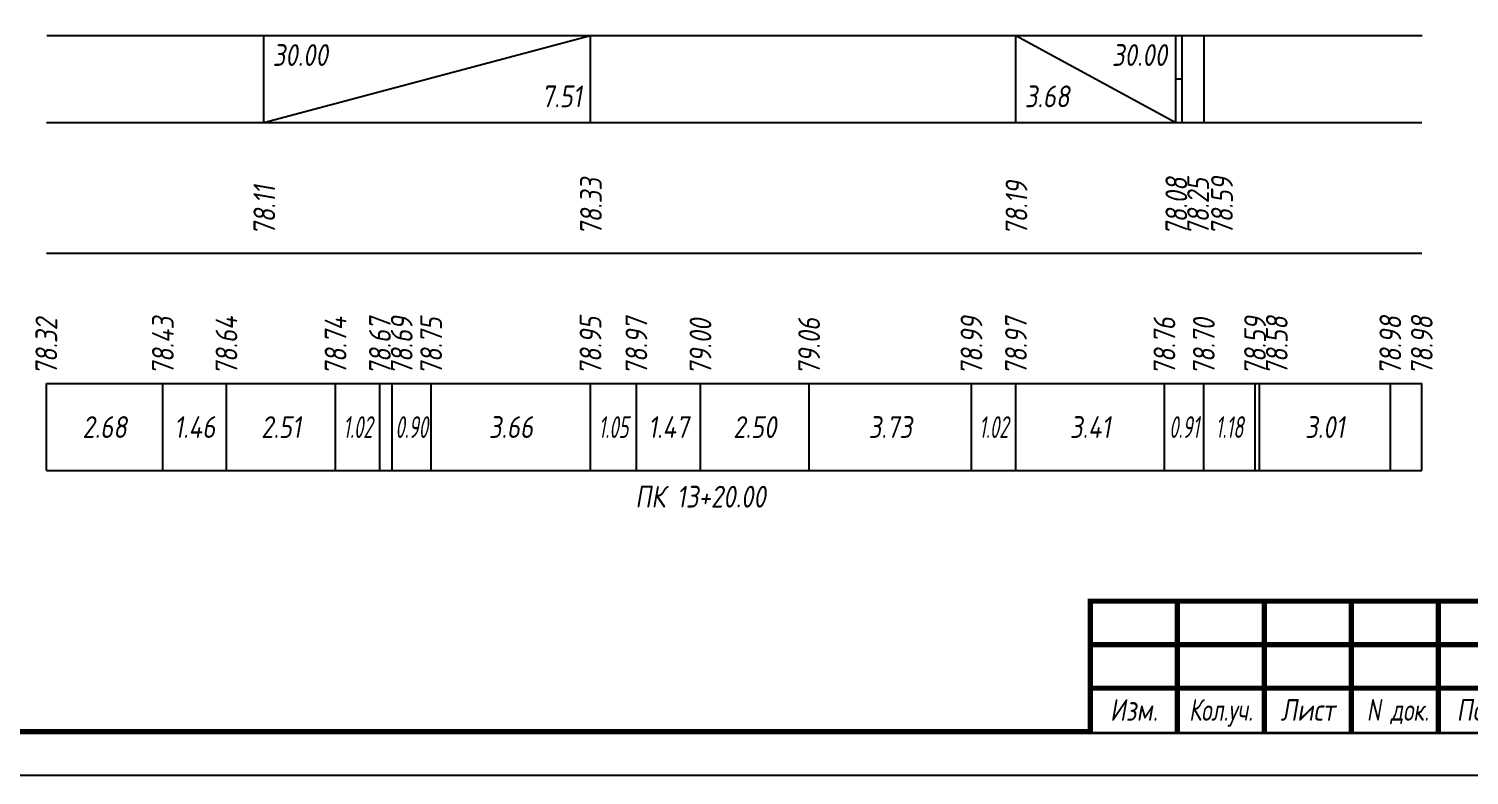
# Model space of a CAD drawing. Extents: x -717 to 1451, y -133302 to 233.
# Drawn here: x 77.9 to 243.5, y -20633.4 to -20547.7 of the extents above; entities that cross this region are included whole.
import ezdxf
from ezdxf.enums import TextEntityAlignment as Align

# ---------------------------------------------------------------- set-up
doc = ezdxf.new("R2010")
doc.units = 0
for name, color, linetype in [('Зарамочное оформление', 7, 'Continuous'), ('Код_510', 7, 'Continuous'), ('Код_516', 1, 'Continuous'), ('Подписи поперечников', 7, 'Continuous'), ('Таблица', 7, 'Continuous')]:
    doc.layers.add(name, color=color, linetype=linetype)
doc.styles.add('М', font='romand.shx', dxfattribs={"width": 0.8, "oblique": 10, "height": 2.5})

# ---------------------------------------------------------------- blocks, each defined once
blk = doc.blocks.new('Штамп')
at = {"linetype": 'Continuous'}
blk.add_wipeout([(199.95, -411.25), (384.95, -411.25), (384.95, -426.25), (199.95, -426.25)], dxfattribs=at).dxf.layer = 'Зарамочное оформление'
at = {"layer": 'Зарамочное оформление', "linetype": 'Continuous', "lineweight": -3, "const_width": 0.6, "flags": 128}
for points in [[(199.95, -426.25), (199.95, -411.25), (384.95, -411.25)], [(209.95, -411.25), (209.95, -426.25)], [(219.95, -411.25), (219.95, -426.25)], [(229.95, -411.25), (229.95, -426.25)], [(239.95, -411.25), (239.95, -426.25)], [(199.95, -416.25), (264.95, -416.25)], [(199.95, -421.25), (264.95, -421.25)]]:
    blk.add_lwpolyline(points, dxfattribs=at)
at = {"layer": 'Зарамочное оформление', "linetype": 'Continuous', "style": 'М', "oblique": 10}
for s, width, p in [('Изм.', 0.8, (204.95, -423.75)), ('Кол.уч.', 0.7, (214.95, -423.75)), ('Лист', 0.8, (224.95, -423.75)), ('N док.', 0.7, (235.28, -423.75)), ('Подпись', 0.8, (247.45, -423.75))]:
    blk.add_text(s, height=2.5, dxfattribs=dict(at, width=width)).set_placement(p, align=Align.MIDDLE_CENTER)
blk = doc.blocks.new('шифр')
blk.add_blockref('Штамп', (0, -20262))

msp = doc.modelspace()

# ---------------------------------------------------------------- linework, layer by layer
at = {"flags": 128}
msp.add_lwpolyline([(-30.054, -20633.421), (389.946, -20633.421), (389.946, -20336.421), (-30.054, -20336.421)], close=True, dxfattribs=at)
at = {"const_width": 0.6, "flags": 128}
msp.add_lwpolyline([(-10.054, -20628.421), (384.946, -20628.421), (384.946, -20341.421), (-10.054, -20341.421)], close=True, dxfattribs=at)
at = {"layer": 'Код_510'}
for p, q in [((79.946, -20598.421), (79.946, -20588.421)), ((93.341, -20598.421), (93.341, -20588.421)), ((100.648, -20598.421), (100.648, -20588.421)), ((113.192, -20598.421), (113.192, -20588.421)), ((118.291, -20598.421), (118.291, -20588.421)), ((119.675, -20598.421), (119.675, -20588.421)), ((124.18, -20598.421), (124.18, -20588.421)), ((142.495, -20598.421), (142.495, -20588.421)), ((147.767, -20598.421), (147.767, -20588.421)), ((155.134, -20598.421), (155.134, -20588.421)), ((167.619, -20598.421), (167.619, -20588.421)), ((186.279, -20598.421), (186.279, -20588.421)), ((191.397, -20598.421), (191.397, -20588.421)), ((208.461, -20598.421), (208.461, -20588.421)), ((212.993, -20598.421), (212.993, -20588.421)), ((218.876, -20598.421), (218.876, -20588.421)), ((219.374, -20598.421), (219.374, -20588.421)), ((234.429, -20598.421), (234.429, -20588.421)), ((238.041, -20598.421), (238.041, -20588.421))]:
    msp.add_line(p, q, dxfattribs=at)
at = {"layer": 'Код_516'}
for p, q in [((104.946, -20558.421), (104.946, -20548.421)), ((104.946, -20558.421), (142.495, -20548.421)), ((142.495, -20558.421), (142.495, -20548.421)), ((191.397, -20558.421), (191.397, -20548.421)), ((191.397, -20548.421), (209.775, -20558.421)), ((209.775, -20558.421), (209.775, -20548.421)), ((209.775, -20558.421), (209.775, -20548.421)), ((210.493, -20558.421), (210.493, -20548.421)), ((213.041, -20558.421), (213.041, -20548.421)), ((209.775, -20553.421), (210.493, -20553.421))]:
    msp.add_line(p, q, dxfattribs=at)
at = {"layer": 'Таблица'}
for p, q in [((80, -20548.421), (238.095, -20548.421)), ((79.946, -20558.421), (238.041, -20558.421)), ((79.946, -20573.421), (238.041, -20573.421)), ((79.946, -20588.421), (238.041, -20588.421)), ((79.946, -20598.421), (238.041, -20598.421))]:
    msp.add_line(p, q, dxfattribs=at)

# ---------------------------------------------------------------- texts
at = {"layer": 'Код_510', "style": 'М', "oblique": 10, "width": 0.8}
for s, p in [('78.32', (79.946, -20587.421)), ('78.43', (93.341, -20587.421)), ('78.64', (100.648, -20587.421)), ('78.74', (113.192, -20587.421)), ('78.67', (118.291, -20587.421)), ('78.69', (120.791, -20587.421)), ('78.75', (124.18, -20587.421)), ('78.95', (142.495, -20587.421)), ('78.97', (147.767, -20587.421)), ('79.00', (155.134, -20587.421)), ('79.06', (167.619, -20587.421)), ('78.99', (186.279, -20587.421)), ('78.97', (191.397, -20587.421)), ('78.76', (208.461, -20587.421)), ('78.70', (212.993, -20587.421)), ('78.59', (218.876, -20587.421)), ('78.58', (221.376, -20587.421)), ('78.98', (234.429, -20587.421)), ('78.98', (238.041, -20587.421))]:
    msp.add_text(s, height=2.5, rotation=90, dxfattribs=at).set_placement(p, align=Align.MIDDLE_LEFT)
at = {"layer": 'Код_510', "style": 'М', "oblique": 10}
for s, width, p in [('2.68', 0.8, (86.643, -20593.421)), ('1.46', 0.8, (96.995, -20593.421)), ('2.51', 0.8, (106.92, -20593.421)), ('1.02', 0.6, (115.742, -20593.421)), ('0.90', 0.6, (121.927, -20593.421)), ('3.66', 0.8, (133.338, -20593.421)), ('1.05', 0.6, (145.131, -20593.421)), ('1.47', 0.8, (151.45, -20593.421)), ('2.50', 0.8, (161.377, -20593.421)), ('3.73', 0.8, (176.949, -20593.421)), ('1.02', 0.6, (188.838, -20593.421)), ('3.41', 0.8, (199.929, -20593.421)), ('0.91', 0.6, (210.727, -20593.421)), ('1.18', 0.6, (215.934, -20593.421)), ('3.01', 0.8, (226.902, -20593.421))]:
    msp.add_text(s, height=2.5, dxfattribs=dict(at, width=width)).set_placement(p, align=Align.MIDDLE_CENTER)
at = {"layer": 'Код_516', "style": 'М', "oblique": 10, "width": 0.8}
msp.add_text('30.00', height=2.5, dxfattribs=at).set_placement((105.946, -20549.421), align=Align.TOP_LEFT)
msp.add_text('30.00', height=2.5, dxfattribs=at).set_placement((208.775, -20549.421), align=Align.TOP_RIGHT)
msp.add_text('7.51', height=2.5, dxfattribs=at).set_placement((141.495, -20557.421), align=Align.BOTTOM_RIGHT)
msp.add_text('3.68', height=2.5, dxfattribs=at).set_placement((192.397, -20557.421), align=Align.BOTTOM_LEFT)
for s, p in [('78.08', (209.83, -20571.371)), ('78.25', (212.33, -20571.371)), ('78.59', (215.078, -20571.371)), ('78.11', (105, -20571.371)), ('78.33', (142.549, -20571.371)), ('78.19', (191.451, -20571.371))]:
    msp.add_text(s, height=2.5, rotation=90, dxfattribs=at).set_placement(p, align=Align.MIDDLE_LEFT)
at = {"layer": 'Подписи поперечников', "style": 'М', "oblique": 10, "width": 0.8}
msp.add_text('ПК 13+20.00', height=2.5, dxfattribs=at).set_placement((155.134, -20603.421), align=Align.BOTTOM_CENTER)

# ---------------------------------------------------------------- next in the draw order: block references
msp.add_blockref('шифр', (0, 59.829))

doc.saveas('drawing.dxf')
